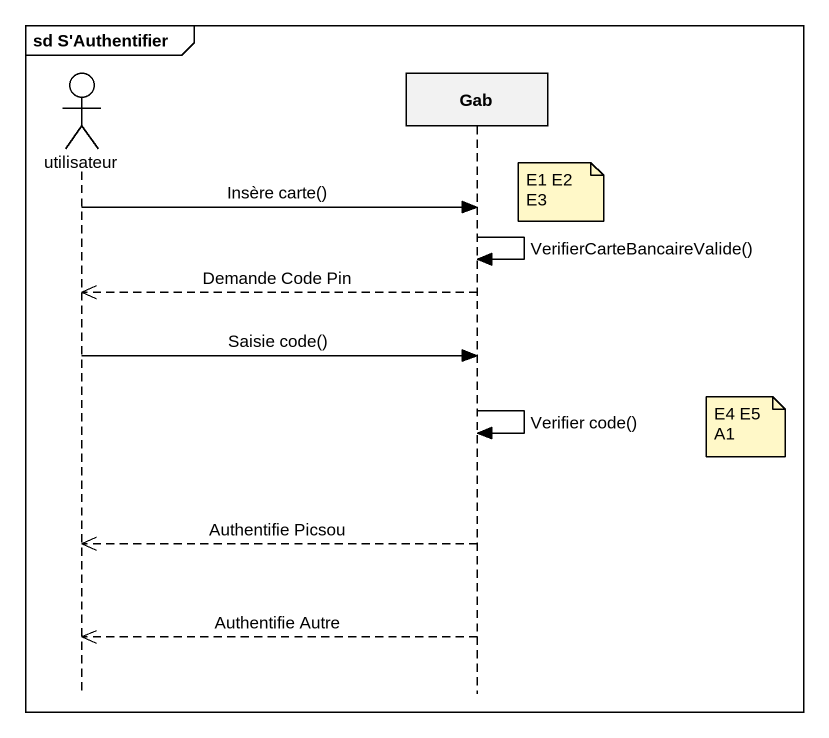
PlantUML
@startuml
mainframe sd S'Authentifier
hide footbox
actor utilisateur
participant Gab

note right of Gab : E1 E2 E3
utilisateur -> Gab : Insère carte()
Gab -> Gab : VerifierCarteBancaireValide()
Gab -->> utilisateur : Demande Code Pin
utilisateur -> Gab : Saisie code()
Gab -> Gab : Verifier code()
note right of Gab : E4 E5 A1
Gab -->> utilisateur : Authentifie Picsou
Gab -->> utilisateur : Authentifie Autre
@enduml
